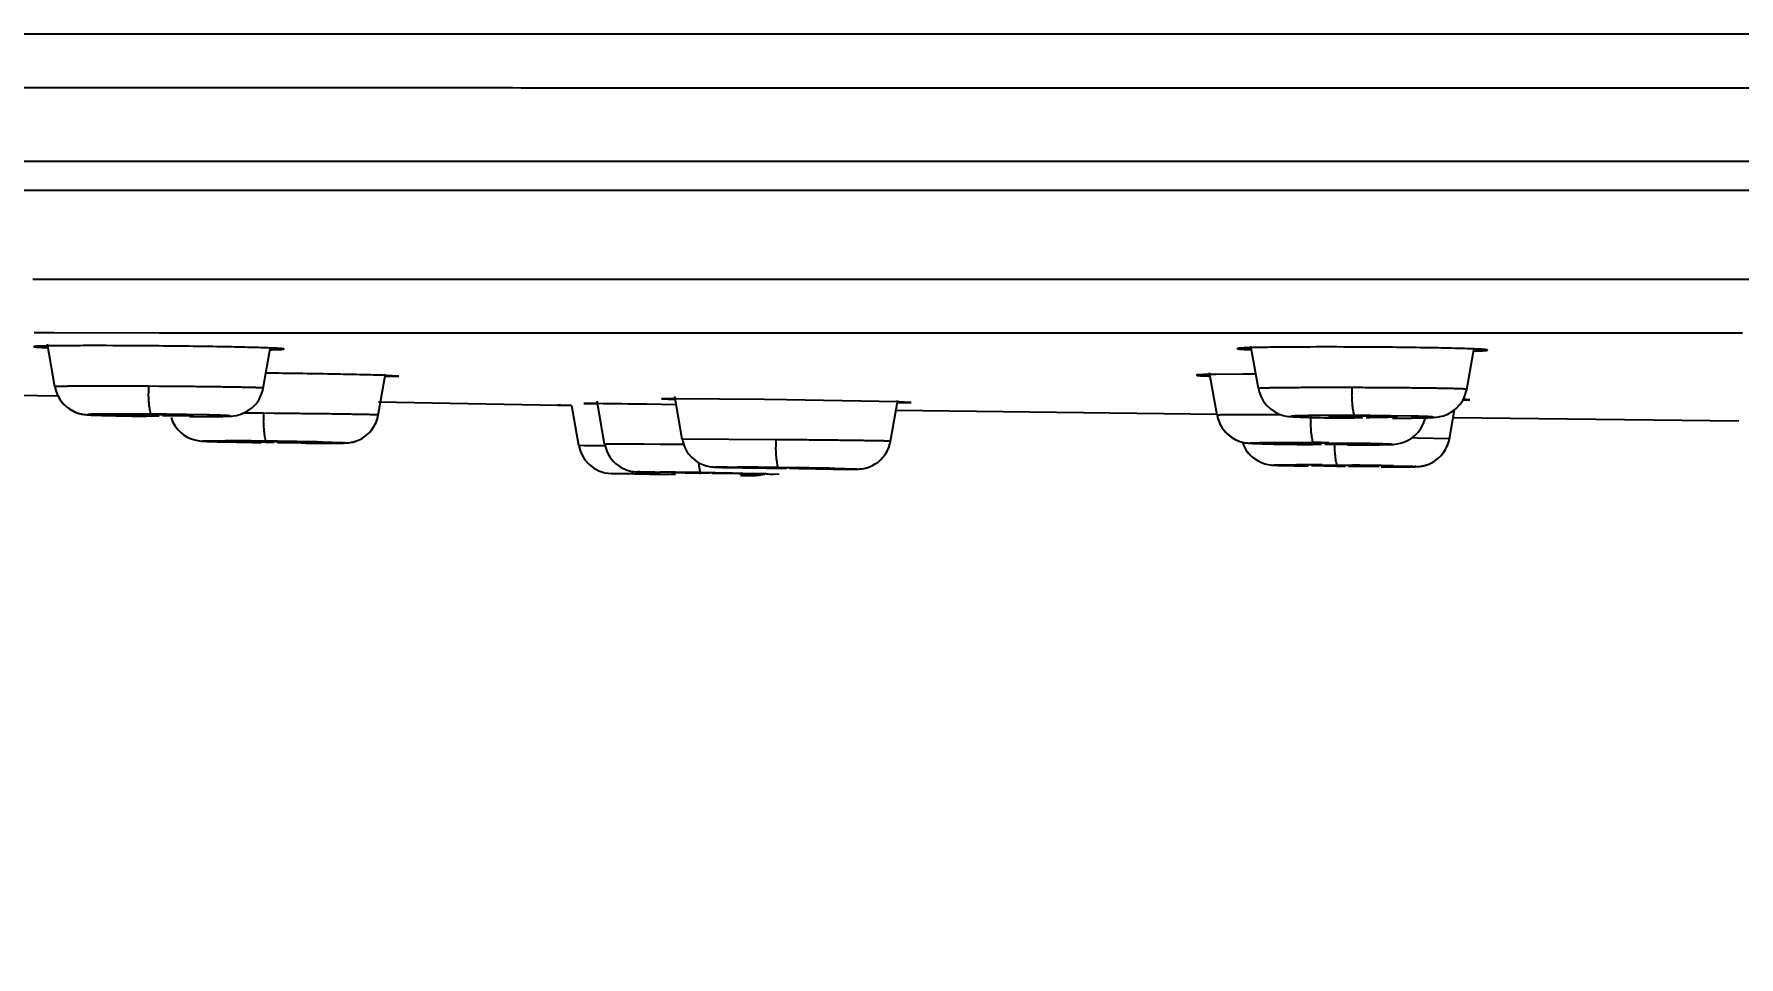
# Model space of a CAD drawing. Header units: millimetres. Extents: x 687 to 1107, y -116 to 478.
# Drawn here: x 933.14 to 938.2, y 373.35 to 376.09 of the extents above; entities that cross this region are included whole.
import ezdxf

# ---------------------------------------------------------------- set-up
doc = ezdxf.new("R2010")
doc.units = ezdxf.units.MM
doc.header["$LTSCALE"] = 0.1
doc.layers.add('DIM', color=3, linetype='Continuous')
doc.styles.get("Standard").update_dxf_attribs({"font": 'arial.ttf'})
doc.dimstyles.new('ISO-25', dxfattribs={"dimtxt": 2.5, "dimasz": 2.5, "dimexe": 1.25, "dimexo": 0.625, "dimtad": 1, "dimlfac": 5, "dimtxsty": 'Standard', "dimcen": 2.5, "dimadec": 0, "dimazin": 0, "dimtfac": 1, "dimtmove": 0, "dimatfit": 3, "dimfxl": 0, "dimarcsym": 0})

# ---------------------------------------------------------------- blocks, each defined once
blk = doc.blocks.new('*D59')
at = {"layer": 'Defpoints', "color": 0}
for p in [(924.9281, 376.0821), (964.4062, 376.0834), (964.4062, 366.3875)]:
    blk.add_point(p, dxfattribs=at)
at = {"layer": 'DIM', "color": 0, "lineweight": -2}
for p, q in [((924.9281, 375.4571), (924.9281, 365.1375)), ((964.4062, 375.4584), (964.4062, 365.1375)), ((927.4281, 366.3875), (961.9062, 366.3875))]:
    blk.add_line(p, q, dxfattribs=at)
at = {"layer": 'DIM', "color": 0}
for points in [[(927.4281, 366.8042), (927.4281, 365.9709), (924.9281, 366.3875)], [(961.9062, 366.8042), (961.9062, 365.9709), (964.4062, 366.3875)]]:
    blk.add_solid(points, dxfattribs=at)
at = {"layer": 'DIM', "color": 0, "insert": (944.6671, 368.289), "char_height": 2.5, "attachment_point": 5}
blk.add_mtext('197', dxfattribs=at)

msp = doc.modelspace()

# ---------------------------------------------------------------- linework, layer by layer
for p, q in [((942.4395, 376.0872), (928.431, 376.0871)), ((942.4319, 375.7096), (931.1512, 375.7096)), ((925.3524, 375.6246), (963.9821, 375.6246)), ((933.4104, 375.3594), (933.1394, 375.3594)), ((933.4797, 375.3594), (933.4104, 375.3594)), ((933.5107, 375.3594), (933.4797, 375.3594)), ((933.6113, 375.3594), (933.5107, 375.3594)), ((933.8398, 375.3593), (933.6113, 375.3594)), ((933.8825, 375.3593), (933.8398, 375.3593)), ((933.9226, 375.3593), (933.8825, 375.3593)), ((934.2211, 375.3593), (933.9226, 375.3593)), ((934.2615, 375.3593), (934.2211, 375.3593)), ((936.545, 375.3589), (934.2615, 375.3593)), ((936.5857, 375.3589), (936.545, 375.3589)), ((936.6675, 375.3589), (936.5857, 375.3589)), ((936.7083, 375.3589), (936.6675, 375.3589)), ((936.9801, 375.3589), (936.7083, 375.3589)), ((937.0805, 375.3588), (936.9801, 375.3589)), ((937.1809, 375.3588), (937.0805, 375.3588)), ((937.1995, 375.3588), (937.1809, 375.3588)), ((937.3279, 375.3588), (937.1995, 375.3588)), ((937.4499, 375.3588), (937.3279, 375.3588)), ((937.4904, 375.3588), (937.4499, 375.3588)), ((940.3482, 375.3587), (937.4904, 375.3588)), ((933.1426, 375.2016), (933.2014, 375.2016)), ((933.2045, 375.0411), (933.1823, 375.167)), ((933.2014, 375.2016), (933.5133, 375.2015)), ((933.5133, 375.2015), (933.6009, 375.2015)), ((933.6009, 375.2015), (933.8828, 375.2015)), ((933.8828, 375.2015), (934.6535, 375.2014)), ((934.6535, 375.2014), (934.6946, 375.2013)), ((934.6946, 375.2013), (934.7302, 375.2013)), ((934.7302, 375.2013), (934.7714, 375.2013)), ((934.7714, 375.2013), (934.7859, 375.2013)), ((934.7859, 375.2013), (934.9666, 375.2013)), ((934.9666, 375.2013), (935.001, 375.2013)), ((935.001, 375.2013), (935.0431, 375.2013)), ((935.0431, 375.2013), (935.0666, 375.2013)), ((935.0666, 375.2013), (935.1433, 375.2013)), ((935.1433, 375.2013), (935.1668, 375.2013)), ((935.1668, 375.2013), (935.1863, 375.2013)), ((935.1863, 375.2013), (935.2433, 375.2013)), ((935.2433, 375.2013), (935.273, 375.2013)), ((935.273, 375.2013), (935.3729, 375.2013)), ((935.3729, 375.2013), (935.4349, 375.2012)), ((935.4349, 375.2012), (935.473, 375.2012)), ((935.473, 375.2012), (935.5116, 375.2012)), ((935.5116, 375.2012), (935.5526, 375.2012)), ((935.5526, 375.2012), (935.584, 375.2012)), ((935.584, 375.2012), (935.7414, 375.2012)), ((935.7414, 375.2012), (935.7824, 375.2012)), ((935.7824, 375.2012), (936.6577, 375.2011)), ((936.6577, 375.2011), (936.7102, 375.2011)), ((936.7102, 375.2011), (936.7356, 375.2011)), ((936.7356, 375.2011), (936.9294, 375.201)), ((936.9294, 375.201), (937.0294, 375.201)), ((937.0294, 375.201), (937.0808, 375.201)), ((937.0808, 375.201), (937.1175, 375.201)), ((937.1175, 375.201), (937.1295, 375.201)), ((937.1295, 375.201), (937.3987, 375.201)), ((937.3987, 375.201), (937.4393, 375.201)), ((937.4393, 375.201), (937.4506, 375.201)), ((937.4506, 375.201), (937.4781, 375.201)), ((937.4781, 375.201), (938.1546, 375.2009)), ((938.1546, 375.2009), (938.1951, 375.2009)), ((938.1951, 375.2009), (938.2072, 375.2009)), ((933.8222, 375.0372), (933.8438, 375.16)), ((936.7718, 375.0358), (936.7497, 375.1611)), ((937.3895, 375.0334), (937.4112, 375.1568)), ((933.8548, 375.0811), (933.8299, 375.0814)), ((934.1631, 374.9573), (934.1847, 375.0796)), ((934.1844, 375.0714), (934.2241, 375.0726)), ((934.2241, 375.0726), (934.1847, 375.0748)), ((936.6495, 374.9567), (936.6274, 375.0824)), ((936.7254, 375.0782), (936.6457, 375.0776)), ((932.535, 375.0263), (933.2138, 375.0138)), ((933.2045, 375.0411), (933.2045, 375.0411)), ((933.5137, 375.0423), (933.4815, 375.0424)), ((936.7718, 375.0358), (936.7718, 375.0358)), ((937.0808, 375.0384), (937.0485, 375.0385)), ((934.1639, 374.9963), (934.6957, 374.9864)), ((934.7029, 374.9863), (934.6958, 374.9864)), ((934.6958, 374.9864), (934.7027, 374.9863)), ((934.7027, 374.9863), (934.7354, 374.9858)), ((934.7353, 374.9858), (934.7029, 374.9863)), ((934.7575, 374.8665), (934.7366, 374.9848)), ((934.8117, 374.991), (934.7723, 374.9911)), ((934.7723, 374.9911), (934.8121, 374.99)), ((934.834, 374.8712), (934.8117, 374.998)), ((935.0455, 374.9879), (934.9576, 374.9892)), ((935.0415, 375.0056), (935.0022, 375.0052)), ((935.0022, 375.0052), (935.0421, 375.0037)), ((935.3081, 375.003), (935.0415, 375.0056)), ((935.0639, 374.8855), (935.0416, 375.0122)), ((935.3733, 375.0021), (935.3081, 375.003)), ((935.7032, 374.9963), (935.3733, 375.0021)), ((935.6816, 374.8796), (935.7031, 375.0018)), ((935.6978, 374.9715), (936.6496, 374.9594)), ((935.7029, 374.9944), (935.7425, 374.9948)), ((935.7425, 374.9948), (935.7032, 374.9963)), ((937.338, 374.887), (937.3531, 374.9728)), ((937.3786, 375.0019), (937.3931, 375.0022)), ((937.399, 375.0028), (937.3795, 375.0041)), ((937.3931, 375.0022), (937.399, 375.0028)), ((933.369, 374.9556), (933.4896, 374.9537)), ((933.4158, 374.9577), (933.4137, 374.9575)), ((933.4783, 374.9582), (933.4158, 374.9577)), ((933.5137, 374.958), (933.504, 374.9581)), ((933.5342, 374.9549), (933.5234, 374.9549)), ((933.655, 374.9575), (933.5352, 374.9595)), ((933.5395, 374.9577), (933.6137, 374.9556)), ((933.5599, 374.926), (933.5677, 374.9154)), ((933.5677, 374.9154), (933.5764, 374.9063)), ((933.5695, 374.9134), (933.5786, 374.9044)), ((933.8228, 374.9624), (933.7633, 374.9628)), ((933.8548, 374.9621), (933.8228, 374.9624)), ((936.6495, 374.9567), (936.6495, 374.9567)), ((936.9354, 374.9501), (937.0565, 374.9484)), ((936.9854, 374.952), (936.9808, 374.9526)), ((937.0323, 374.9507), (936.9854, 374.952)), ((937.0808, 374.9538), (937.0707, 374.9539)), ((937.2234, 374.954), (937.1036, 374.9557)), ((937.2648, 374.9432), (937.2672, 374.9533)), ((937.3492, 374.9504), (938.1962, 374.9396)), ((933.5958, 374.8924), (933.6058, 374.8876)), ((933.5988, 374.8908), (933.6091, 374.8863)), ((933.6091, 374.8863), (933.619, 374.8832)), ((933.6865, 374.8782), (933.703, 374.8778)), ((933.703, 374.8778), (933.7216, 374.8774)), ((933.7216, 374.8774), (933.7423, 374.877)), ((933.7423, 374.877), (933.7649, 374.8766)), ((933.7569, 374.8788), (933.7548, 374.8786)), ((933.7548, 374.8786), (933.83, 374.8767)), ((933.8197, 374.8787), (933.7569, 374.8788)), ((933.7649, 374.8766), (933.7894, 374.8761)), ((933.7894, 374.8761), (933.8154, 374.8757)), ((933.8548, 374.8783), (933.8455, 374.8785)), ((933.9548, 374.876), (933.8746, 374.8781)), ((933.8899, 374.8759), (933.9445, 374.8757)), ((933.9445, 374.8757), (933.9527, 374.8759)), ((933.9527, 374.8759), (933.9548, 374.876)), ((934.0209, 374.8739), (934.0295, 374.8739)), ((934.0245, 374.8739), (934.0376, 374.8739)), ((934.0373, 374.8739), (934.0483, 374.874)), ((934.0376, 374.8739), (934.0432, 374.8739)), ((934.0441, 374.8739), (934.0527, 374.874)), ((934.05, 374.874), (934.0567, 374.8741)), ((934.0552, 374.8741), (934.0602, 374.8742)), ((934.7608, 374.8665), (934.7576, 374.8665)), ((934.7746, 374.8663), (934.7608, 374.8665)), ((934.8351, 374.8657), (934.7746, 374.8663)), ((934.9509, 374.8705), (934.8341, 374.8712)), ((934.9999, 374.87), (934.9509, 374.8705)), ((935.0682, 374.8694), (934.9999, 374.87)), ((935.3413, 374.8841), (935.064, 374.8855)), ((935.3733, 374.8838), (935.3413, 374.8841)), ((936.8146, 374.8756), (936.9359, 374.8754)), ((936.8607, 374.8734), (936.8587, 374.8731)), ((936.8587, 374.8731), (936.9348, 374.8712)), ((936.9231, 374.8739), (936.8607, 374.8734)), ((936.9586, 374.8737), (936.9488, 374.8738)), ((937.0587, 374.8715), (936.9795, 374.8735)), ((936.9802, 374.875), (937.1017, 374.8733)), ((936.9942, 374.8708), (937.0485, 374.871)), ((937.0485, 374.871), (937.0566, 374.8713)), ((937.0566, 374.8713), (937.0587, 374.8715)), ((937.2421, 374.8891), (937.2274, 374.8893)), ((937.338, 374.887), (937.2421, 374.8891)), ((934.835, 374.7861), (934.8544, 374.7839)), ((934.9203, 374.7828), (934.8545, 374.7839)), ((934.8545, 374.7839), (934.9224, 374.7828)), ((934.9958, 374.7817), (934.9203, 374.7828)), ((934.9224, 374.7828), (934.9981, 374.7816)), ((934.9343, 374.7884), (934.9401, 374.7882)), ((934.9401, 374.7882), (934.9614, 374.7878)), ((934.9614, 374.7878), (935.0307, 374.7865)), ((934.9669, 374.7821), (935.0437, 374.7809)), ((934.9981, 374.7816), (935.0437, 374.7809)), ((935.0307, 374.7865), (935.1144, 374.7851)), ((935.0456, 374.7869), (935.0434, 374.7869)), ((935.0434, 374.7869), (935.1182, 374.7854)), ((935.1086, 374.7861), (935.0456, 374.7869)), ((935.1344, 374.7858), (935.1086, 374.7861)), ((935.1144, 374.7851), (935.1182, 374.7851)), ((935.1182, 374.7854), (935.1434, 374.7851)), ((935.1202, 374.7863), (935.1645, 374.7856)), ((935.1434, 374.7856), (935.1344, 374.7858)), ((935.1627, 374.7853), (935.1434, 374.7856)), ((935.1525, 374.7849), (935.1783, 374.7845)), ((935.1645, 374.7856), (935.2102, 374.7849)), ((935.1677, 374.8025), (935.1743, 374.8023)), ((935.1743, 374.8023), (935.1826, 374.802)), ((935.1783, 374.7845), (935.2331, 374.7838)), ((935.1826, 374.802), (935.1982, 374.8017)), ((935.1982, 374.8017), (935.2185, 374.8012)), ((935.2102, 374.7849), (935.2858, 374.7836)), ((935.2434, 374.7838), (935.2129, 374.7845)), ((935.2185, 374.8012), (935.2446, 374.8007)), ((935.2321, 374.7834), (935.2663, 374.7829)), ((935.2331, 374.7838), (935.2413, 374.7838)), ((935.2751, 374.7773), (935.2365, 374.7779)), ((935.2378, 374.7779), (935.2711, 374.7774)), ((935.2413, 374.7838), (935.2434, 374.7838)), ((935.2446, 374.8007), (935.2767, 374.8002)), ((935.2663, 374.7829), (935.3071, 374.7824)), ((935.2711, 374.7774), (935.2751, 374.7773)), ((935.2754, 374.8014), (935.2733, 374.8013)), ((935.2733, 374.8013), (935.3482, 374.7997)), ((935.3383, 374.801), (935.2754, 374.8014)), ((935.2767, 374.8002), (935.3142, 374.7995)), ((935.3131, 374.7824), (935.2843, 374.7827)), ((935.2858, 374.7836), (935.351, 374.7822)), ((935.3142, 374.7995), (935.3482, 374.799)), ((935.3641, 374.8006), (935.3383, 374.801)), ((935.3482, 374.7997), (935.3733, 374.7993)), ((935.3501, 374.8015), (935.3944, 374.8009)), ((935.3732, 374.8005), (935.3641, 374.8006)), ((935.3928, 374.8002), (935.3732, 374.8005)), ((935.3824, 374.7992), (935.4082, 374.7989)), ((935.4732, 374.7985), (935.3928, 374.8002)), ((935.4082, 374.7989), (935.4629, 374.7984)), ((935.4596, 374.7976), (935.4818, 374.7973)), ((935.4629, 374.7984), (935.4711, 374.7984)), ((935.4711, 374.7984), (935.4732, 374.7985)), ((935.4818, 374.7973), (935.5112, 374.797)), ((935.5112, 374.797), (935.528, 374.7969)), ((935.528, 374.7969), (935.5426, 374.7968)), ((935.5426, 374.7968), (935.5548, 374.7967)), ((935.5548, 374.7967), (935.5647, 374.7967)), ((935.5647, 374.7967), (935.5726, 374.7967)), ((935.5726, 374.7967), (935.5787, 374.7968)), ((936.8608, 374.8072), (936.878, 374.8069)), ((936.878, 374.8069), (936.8982, 374.8065)), ((936.9316, 374.8078), (936.9295, 374.8077)), ((936.9295, 374.8077), (937.0034, 374.806)), ((936.9943, 374.8078), (936.9316, 374.8078)), ((936.9611, 374.8091), (936.9784, 374.809)), ((936.9784, 374.809), (937.0066, 374.8087)), ((937.0066, 374.8087), (937.0287, 374.8085)), ((937.0295, 374.8075), (937.02, 374.8076)), ((937.0287, 374.8085), (937.0509, 374.8083)), ((937.1251, 374.8059), (937.0557, 374.8072)), ((937.0648, 374.8054), (937.1193, 374.8053)), ((937.1193, 374.8053), (937.1274, 374.8054)), ((937.1295, 374.8056), (937.1251, 374.8059)), ((937.1274, 374.8054), (937.1295, 374.8056)), ((937.2211, 374.8039), (937.1713, 374.8037)), ((937.1723, 374.8065), (937.2217, 374.8053))]:
    msp.add_line(p, q)
for points in [[(933.2046, 375.0411), (933.2073, 375.0297), (933.2124, 375.0162), (933.2195, 375.0035), (933.2284, 374.9919), (933.2386, 374.9819), (933.2498, 374.9738), (933.2615, 374.9675), (933.2725, 374.9631), (933.2822, 374.9606), (933.29, 374.9591), (933.2952, 374.9585), (933.2993, 374.9581), (933.3033, 374.9578), (933.3074, 374.9576), (933.312, 374.9573), (933.3172, 374.9571), (933.3232, 374.9569), (933.3299, 374.9566), (933.3373, 374.9564), (933.3455, 374.9561)], [(933.6996, 374.9533), (933.7068, 374.9534), (933.7131, 374.9536), (933.7185, 374.9538), (933.7234, 374.954), (933.7281, 374.9543), (933.7338, 374.9548), (933.7422, 374.9561), (933.7527, 374.9588), (933.7649, 374.9634), (933.7777, 374.9704), (933.79, 374.9796), (933.8008, 374.9909), (933.8097, 375.0035), (933.8163, 375.0168), (933.8206, 375.0299), (933.8221, 375.0372)], [(936.7719, 375.0358), (936.774, 375.0264), (936.7788, 375.013), (936.786, 374.9994), (936.7957, 374.9867), (936.8074, 374.9755), (936.8202, 374.9666), (936.8333, 374.9602), (936.845, 374.9563), (936.8539, 374.9543), (936.861, 374.9533), (936.8661, 374.9528), (936.8707, 374.9524), (936.8757, 374.9521), (936.8811, 374.9518), (936.8875, 374.9515), (936.8946, 374.9512), (936.9027, 374.9509), (936.9116, 374.9506)], [(937.2737, 374.9493), (937.2803, 374.9495), (937.286, 374.9498), (937.2911, 374.9501), (937.2959, 374.9505), (937.3016, 374.9511), (937.31, 374.9524), (937.3203, 374.9551), (937.333, 374.96), (937.3463, 374.9674), (937.3584, 374.9769), (937.369, 374.9883), (937.3775, 375.0008), (937.3838, 375.0138), (937.388, 375.0267), (937.3894, 375.0334)], [(933.2137, 375.0138), (933.2204, 375.0022), (933.2297, 374.9905), (933.2406, 374.9803), (933.2523, 374.9723), (933.2644, 374.9662), (933.2756, 374.9622), (933.2847, 374.9601), (933.2865, 374.9598)], [(933.3455, 374.9561), (933.3543, 374.9559), (933.3638, 374.9557), (933.3739, 374.9554), (933.3846, 374.9552), (933.396, 374.955), (933.4081, 374.9548), (933.4207, 374.9545), (933.4338, 374.9543), (933.4475, 374.9541), (933.4616, 374.9539), (933.4762, 374.9537)], [(933.5487, 374.9501), (933.5533, 374.938), (933.5599, 374.926)], [(933.5542, 374.9361), (933.5612, 374.924), (933.5695, 374.9134)], [(933.6035, 374.9528), (933.6191, 374.9528), (933.6337, 374.9528), (933.6474, 374.9528), (933.66, 374.9528), (933.6715, 374.9529), (933.6819, 374.953)], [(933.6819, 374.953), (933.6913, 374.9531), (933.6996, 374.9533)], [(934.0596, 374.8742), (934.0636, 374.8743), (934.0675, 374.8745), (934.0721, 374.8748), (934.0791, 374.8756), (934.0875, 374.8772), (934.0967, 374.8799), (934.1066, 374.8838), (934.1162, 374.8889), (934.1256, 374.8954), (934.1346, 374.9032), (934.1429, 374.9124), (934.1503, 374.9231), (934.1564, 374.9349), (934.1609, 374.9477), (934.1631, 374.9573)], [(934.0602, 374.8742), (934.0634, 374.8743), (934.0666, 374.8744), (934.0705, 374.8746), (934.0755, 374.8751), (934.0832, 374.8763), (934.0923, 374.8785), (934.1015, 374.8816), (934.1109, 374.886), (934.1202, 374.8915), (934.1291, 374.8982), (934.1376, 374.9063), (934.1453, 374.9156), (934.152, 374.926), (934.1574, 374.9375), (934.1614, 374.9497), (934.163, 374.9572)], [(936.6496, 374.9567), (936.6524, 374.945), (936.6576, 374.9315), (936.6647, 374.9189), (936.6734, 374.9075), (936.6834, 374.8977), (936.6943, 374.8897), (936.7058, 374.8834), (936.7167, 374.879), (936.7242, 374.877)], [(936.6496, 374.9567), (936.6521, 374.9458), (936.6571, 374.9325), (936.6639, 374.9201), (936.6722, 374.9089), (936.6818, 374.8991), (936.6922, 374.8911), (936.7033, 374.8846), (936.7141, 374.8799), (936.7241, 374.8769), (936.7325, 374.8751), (936.7382, 374.8743), (936.7426, 374.8739), (936.7463, 374.8736), (936.7499, 374.8734), (936.7539, 374.8732), (936.7584, 374.873), (936.7635, 374.8728), (936.7692, 374.8726), (936.7757, 374.8724), (936.7828, 374.8722), (936.7906, 374.872)], [(936.9116, 374.9506), (936.9214, 374.9504), (936.9321, 374.9501), (936.9435, 374.9499), (936.9558, 374.9496), (936.9689, 374.9494), (936.9827, 374.9492), (936.9972, 374.949), (937.0124, 374.9488), (937.0283, 374.9486), (937.0447, 374.9484)], [(937.1698, 374.948), (937.1853, 374.9481), (937.1998, 374.9481), (937.2134, 374.9482), (937.2261, 374.9484), (937.2377, 374.9485), (937.2482, 374.9487)], [(937.245, 374.9061), (937.2534, 374.9175), (937.26, 374.93), (937.2648, 374.9432)], [(937.2482, 374.9487), (937.2577, 374.9489), (937.2662, 374.9491), (937.2737, 374.9493)], [(933.5764, 374.9063), (933.5858, 374.8987), (933.5958, 374.8924)], [(933.5786, 374.9044), (933.5884, 374.8969), (933.5988, 374.8908)], [(933.619, 374.8832), (933.6275, 374.8814), (933.6334, 374.8805), (933.6377, 374.8801), (933.641, 374.8798), (933.6439, 374.8797), (933.6472, 374.8795), (933.6509, 374.8793), (933.6552, 374.8792), (933.6601, 374.879), (933.6658, 374.8788), (933.672, 374.8786), (933.679, 374.8784), (933.6865, 374.8782)], [(933.9341, 374.8743), (933.9491, 374.8742), (933.9632, 374.8741), (933.9766, 374.874), (933.989, 374.8739), (934.0006, 374.8739), (934.0112, 374.8739), (934.0209, 374.8739)], [(934.7576, 374.8666), (934.7612, 374.8522), (934.7672, 374.838), (934.7757, 374.8243), (934.7869, 374.8116), (934.8005, 374.8007)], [(934.8341, 374.8712), (934.8346, 374.8686), (934.8371, 374.8589), (934.8404, 374.8498), (934.8445, 374.8413), (934.8492, 374.8333), (934.8546, 374.826), (934.8604, 374.8194), (934.8666, 374.8134), (934.8732, 374.8081), (934.8799, 374.8035), (934.8869, 374.7996), (934.8939, 374.7964), (934.9008, 374.7937), (934.9076, 374.7917), (934.9142, 374.7902), (934.92, 374.7893), (934.9242, 374.7889), (934.9272, 374.7887), (934.9289, 374.7886), (934.9301, 374.7885), (934.9314, 374.7885), (934.9343, 374.7884)], [(935.064, 374.8855), (935.0663, 374.8753), (935.0708, 374.8629), (935.0766, 374.8515), (935.0836, 374.8414), (935.0913, 374.8326), (935.0996, 374.8251), (935.1085, 374.8187), (935.1176, 374.8135), (935.1269, 374.8094), (935.1359, 374.8065), (935.1443, 374.8045), (935.1511, 374.8035), (935.1552, 374.8031), (935.158, 374.8029), (935.1604, 374.8028), (935.1625, 374.8027), (935.1677, 374.8025)], [(935.5787, 374.7968), (935.5812, 374.7968), (935.5837, 374.7969), (935.5864, 374.797), (935.59, 374.7972), (935.5958, 374.7978), (935.603, 374.799), (935.6109, 374.8009), (935.6193, 374.8038), (935.6278, 374.8076), (935.6363, 374.8123), (935.6443, 374.8179), (935.6519, 374.8245), (935.659, 374.832), (935.6656, 374.8405), (935.6713, 374.85), (935.6762, 374.8605), (935.6798, 374.8719), (935.6815, 374.8796)], [(936.7243, 374.8768), (936.7285, 374.8661), (936.7351, 374.8541), (936.743, 374.8436), (936.7518, 374.8347), (936.7611, 374.8272), (936.7711, 374.821)], [(936.7243, 374.8768), (936.7284, 374.8661), (936.7351, 374.8541), (936.7431, 374.8436), (936.7518, 374.8346)], [(936.7906, 374.872), (936.799, 374.8717), (936.808, 374.8715), (936.8175, 374.8713), (936.8276, 374.8711), (936.8384, 374.8709), (936.8497, 374.8708), (936.8615, 374.8706), (936.8738, 374.8704), (936.8867, 374.8702), (936.8999, 374.87), (936.9136, 374.8699), (936.9347, 374.8697)], [(937.0358, 374.869), (937.0527, 374.869), (937.0685, 374.869), (937.0833, 374.869), (937.097, 374.869), (937.1096, 374.8691), (937.121, 374.8692)], [(937.121, 374.8692), (937.1312, 374.8693), (937.1403, 374.8694), (937.1482, 374.8695)], [(937.1482, 374.8695), (937.1551, 374.8697), (937.161, 374.8698), (937.1661, 374.87), (937.171, 374.8703), (937.1765, 374.8707), (937.1831, 374.8715), (937.1923, 374.8734), (937.203, 374.8766), (937.2139, 374.8814), (937.2249, 374.8879), (937.2354, 374.8961), (937.245, 374.9061)], [(937.2195, 374.8038), (937.2251, 374.8038), (937.2299, 374.8039), (937.2341, 374.804), (937.2377, 374.8041), (937.2413, 374.8042), (937.2455, 374.8045), (937.2508, 374.805), (937.2585, 374.8062), (937.2675, 374.8084), (937.2766, 374.8115), (937.2859, 374.8158), (937.295, 374.8212), (937.3039, 374.8279), (937.3122, 374.8358), (937.3199, 374.845), (937.3266, 374.8554), (937.3321, 374.8668), (937.3362, 374.879), (937.338, 374.8871)], [(937.2455, 374.8045), (937.2494, 374.8048), (937.257, 374.8059), (937.266, 374.8079), (937.2752, 374.811), (937.2847, 374.8152), (937.294, 374.8206), (937.3031, 374.8272), (937.3116, 374.8352), (937.3194, 374.8444), (937.3262, 374.8546), (937.3317, 374.8659), (937.3359, 374.878), (937.3379, 374.887)], [(936.7518, 374.8346), (936.7613, 374.827), (936.7713, 374.8208)], [(936.7711, 374.821), (936.7811, 374.8162), (936.791, 374.8127), (936.7998, 374.8106), (936.8065, 374.8095), (936.8117, 374.809), (936.8152, 374.8087), (936.8182, 374.8085)], [(934.8005, 374.8007), (934.8166, 374.792), (934.835, 374.7861)], [(935.2751, 374.7773), (935.2919, 374.7784), (935.3081, 374.7823), (935.3083, 374.7824)], [(936.8182, 374.8085), (936.8216, 374.8084), (936.8255, 374.8082), (936.8299, 374.808), (936.8348, 374.8079), (936.8403, 374.8077), (936.8465, 374.8076), (936.8533, 374.8074), (936.8608, 374.8072)], [(937.1447, 374.8038), (937.157, 374.8037), (937.1685, 374.8037), (937.1792, 374.8037), (937.189, 374.8037), (937.1979, 374.8037)], [(937.1979, 374.8037), (937.206, 374.8037), (937.2132, 374.8037), (937.2195, 374.8038)]]:
    msp.add_lwpolyline(points)
for centre, radius, start, end in [((933.2844, 350.1626), 25.0005, 89.47457, 89.60494), ((936.9782, 356.9305), 18.2285, 89.67747, 89.85211), ((936.69, 371.6497), 3.4283, 90.7404, 91.0507), ((936.7676, 359.7014), 15.3769, 90.01376, 90.15712), ((934.3375, 375.0511), 0.856, 180.5781, 182.023), ((937.8947, 375.0505), 0.8463, 180.8128, 182.2718), ((934.2879, 326.5769), 48.4169, 89.20748, 89.38008), ((933.3998, 363.7559), 11.2043, 89.53448, 90.12973), ((933.4545, 368.7397), 6.2185, 89.54416, 89.78092), ((933.5749, 381.4717), 6.517, 269.2494, 269.46165), ((933.38, 360.8704), 14.0899, 89.36902, 89.5493), ((933.4522, 368.4232), 6.535, 89.23454, 89.46124), ((934.6783, 374.9672), 0.8555, 180.3231, 181.8066), ((937.7692, 374.9673), 0.8428, 180.6299, 182.1326), ((937.0189, 365.9377), 9.0184, 89.75027, 90.48169), ((937.1102, 380.0618), 5.1117, 269.1267, 269.6708), ((937.0502, 369.7789), 5.175, 89.7724, 89.9348), ((937.0129, 363.3748), 11.5813, 89.55107, 89.77567), ((937.0496, 369.5803), 5.3736, 89.3919, 89.6673), ((937.1116, 380.1513), 5.2012, 269.7728, 269.8955), ((933.6515, 360.7234), 14.1575, 89.2707, 89.76211), ((933.7343, 365.6414), 9.2377, 89.31054, 89.47031), ((933.9798, 384.5198), 9.6443, 269.10965, 269.25725), ((933.5824, 354.0116), 20.8696, 89.19402, 89.31563), ((933.7288, 365.1685), 9.7106, 89.13973, 89.25686), ((933.9753, 384.1132), 9.2377, 269.31054, 269.47031), ((933.6322, 357.585), 17.2959, 88.7903, 89.19244), ((936.2003, 374.8875), 0.859, 180.2278, 181.7093), ((936.9021, 368.0804), 6.7935, 89.60635, 89.82295), ((937.0171, 381.9948), 7.124, 269.33771, 269.52995), ((936.8312, 359.4758), 15.4, 89.44553, 89.61045), ((936.8999, 367.7202), 7.1537, 89.36251, 89.52963), ((937.0152, 381.6644), 6.7936, 269.60635, 269.82295), ((934.3836, 326.198), 48.5939, 89.13147, 89.27472), ((934.8329, 353.6037), 21.1842, 88.97215, 89.10798), ((935.0125, 350.5415), 24.2623, 89.20284, 89.48966), ((935.4004, 382.4522), 7.6703, 269.34821, 269.50557), ((934.9588, 345.1944), 29.6097, 88.92228, 89.15716), ((937.1032, 386.4447), 11.64, 268.91922, 269.09368), ((936.8603, 363.6702), 11.1393, 89.68848, 89.87178), ((936.8291, 357.5895), 17.2201, 89.56072, 89.69461), ((936.9204, 364.4958), 10.3123, 89.44652, 89.58945), ((937.1425, 385.5518), 10.7467, 269.25807, 269.39777), ((936.9166, 364.0613), 10.7468, 89.25807, 89.39776), ((937.1387, 385.1174), 10.3123, 269.44653, 269.58946), ((936.7825, 351.8427), 22.9672, 89.11589, 89.33045), ((937.1956, 385.8594), 11.0557, 269.68958, 269.87407), ((936.9524, 363.1345), 11.6741, 88.9204, 89.09428)]:
    msp.add_arc(centre, radius, start, end)
for points, knots in [([(925.3842, 375.9278), (925.4336, 375.9255), (925.5106, 375.9229), (925.6189, 375.9225), (925.7143, 375.924), (925.8252, 375.9262), (925.9566, 375.9281), (926.1143, 375.9292), (926.3048, 375.9295), (926.5353, 375.9291), (926.8127, 375.9285), (927.1428, 375.9281), (927.6983, 375.9278), (928.5349, 375.9276), (929.462, 375.9274), (930.3046, 375.9276), (931.0003, 375.928), (931.7298, 375.9285), (932.4865, 375.9288), (933.2646, 375.9288), (934.0595, 375.9286), (934.8676, 375.928), (935.6861, 375.9275), (936.5129, 375.9273), (937.346, 375.9276), (938.1842, 375.9279), (939.309, 375.928), (940.7214, 375.9279), (941.8529, 375.9277), (942.4199, 375.9276)], [0, 0, 0, 0, 0.008693, 0.013563, 0.019077, 0.025498, 0.033098, 0.042221, 0.053265, 0.066647, 0.082803, 0.102116, 0.124783, 0.180626, 0.249442, 0.288037, 0.329006, 0.371968, 0.416503, 0.462256, 0.508988, 0.556479, 0.60457, 0.653132, 0.702062, 0.751286, 0.800738, 0.900141, 1, 1, 1, 1]), ([(933.1829, 375.1621), (933.1798, 375.162), (933.1741, 375.1619), (933.166, 375.1617), (933.1592, 375.1615), (933.1535, 375.1612), (933.1495, 375.161), (933.147, 375.1608), (933.1456, 375.1606), (933.1445, 375.1605), (933.1437, 375.1604), (933.1432, 375.1602), (933.1429, 375.1601), (933.1429, 375.16)], [0, 0, 0, 0, 0.229913, 0.430923, 0.602408, 0.743753, 0.854349, 0.897942, 0.9337, 0.961643, 0.981817, 0.994359, 1, 1, 1, 1]), ([(933.1429, 375.16), (933.1429, 375.1599), (933.1432, 375.1598), (933.1436, 375.1597), (933.1445, 375.1595), (933.1456, 375.1593), (933.147, 375.1592), (933.1495, 375.1589), (933.1534, 375.1586), (933.1591, 375.1583), (933.166, 375.1579), (933.174, 375.1575), (933.1798, 375.1573), (933.1829, 375.1572)], [0, 0, 0, 0, 0.005536, 0.017943, 0.037987, 0.065812, 0.101471, 0.144986, 0.255511, 0.396894, 0.568522, 0.769768, 1, 1, 1, 1]), ([(933.4568, 375.1625), (933.4031, 375.1629), (933.328, 375.1632), (933.2367, 375.1628), (933.1991, 375.1624), (933.1829, 375.1621)], [0, 0, 0, 0, 0.587752, 0.822628, 1, 1, 1, 1]), ([(933.8441, 375.1559), (933.8248, 375.1567), (933.7794, 375.158), (933.7029, 375.1596), (933.6121, 375.161), (933.5473, 375.1617), (933.5137, 375.162)], [0, 0, 0, 0, 0.174873, 0.412277, 0.694668, 1, 1, 1, 1]), ([(933.8435, 375.1509), (933.8465, 375.151), (933.8522, 375.1511), (933.8602, 375.1513), (933.867, 375.1516), (933.8726, 375.1518), (933.8765, 375.1521), (933.8791, 375.1523), (933.8805, 375.1524), (933.8816, 375.1526), (933.8824, 375.1527), (933.8829, 375.1528), (933.8832, 375.153), (933.8832, 375.153)], [0, 0, 0, 0, 0.228876, 0.429173, 0.600227, 0.741377, 0.851985, 0.895711, 0.931719, 0.960026, 0.980674, 0.993789, 1, 1, 1, 1]), ([(933.8832, 375.153), (933.8832, 375.1531), (933.883, 375.1533), (933.8826, 375.1534), (933.8818, 375.1536), (933.8802, 375.1538), (933.8773, 375.1541), (933.873, 375.1545), (933.8675, 375.1548), (933.8607, 375.1552), (933.8528, 375.1556), (933.8471, 375.1558), (933.8441, 375.1559)], [0, 0, 0, 0, 0.00524, 0.017152, 0.036744, 0.064195, 0.14289, 0.253225, 0.394686, 0.566696, 0.768665, 1, 1, 1, 1]), ([(936.75, 375.157), (936.7469, 375.1569), (936.7412, 375.1567), (936.7332, 375.1564), (936.7264, 375.156), (936.7208, 375.1557), (936.7164, 375.1554), (936.7135, 375.1551), (936.7118, 375.1548), (936.711, 375.1546), (936.7106, 375.1545), (936.7103, 375.1543), (936.7103, 375.1542)], [0, 0, 0, 0, 0.229679, 0.430487, 0.601794, 0.742976, 0.853425, 0.932707, 0.960685, 0.980962, 0.99374, 1, 1, 1, 1]), ([(936.7103, 375.1542), (936.7103, 375.1541), (936.7106, 375.1539), (936.711, 375.1538), (936.7118, 375.1536), (936.7135, 375.1533), (936.7164, 375.1529), (936.7209, 375.1525), (936.7265, 375.1521), (936.7334, 375.1517), (936.7415, 375.1513), (936.7473, 375.1511), (936.7503, 375.151)], [0, 0, 0, 0, 0.00623, 0.018978, 0.039229, 0.06719, 0.146502, 0.257003, 0.398201, 0.569504, 0.770308, 1, 1, 1, 1]), ([(937.0253, 375.159), (936.9713, 375.1591), (936.8958, 375.1591), (936.804, 375.1582), (936.7662, 375.1574), (936.75, 375.157)], [0, 0, 0, 0, 0.58809, 0.822959, 1, 1, 1, 1]), ([(937.4118, 375.1531), (937.3925, 375.154), (937.3471, 375.1553), (937.2705, 375.1568), (937.1794, 375.158), (937.1145, 375.1586), (937.0808, 375.1588)], [0, 0, 0, 0, 0.174622, 0.412022, 0.694495, 1, 1, 1, 1]), ([(937.4108, 375.1471), (937.4138, 375.1472), (937.4195, 375.1474), (937.4275, 375.1477), (937.4343, 375.148), (937.44, 375.1483), (937.4444, 375.1487), (937.4473, 375.149), (937.449, 375.1493), (937.4498, 375.1495), (937.4503, 375.1496), (937.4506, 375.1498), (937.4506, 375.1499)], [0, 0, 0, 0, 0.228316, 0.428172, 0.598918, 0.739912, 0.85053, 0.930405, 0.958851, 0.979708, 0.993157, 1, 1, 1, 1]), ([(937.4506, 375.1499), (937.4506, 375.15), (937.4504, 375.1502), (937.4496, 375.1504), (937.4478, 375.1508), (937.4448, 375.1511), (937.4405, 375.1515), (937.435, 375.1519), (937.4283, 375.1524), (937.4204, 375.1528), (937.4148, 375.153), (937.4118, 375.1531)], [0, 0, 0, 0, 0.005899, 0.018036, 0.06513, 0.143697, 0.253872, 0.39519, 0.567058, 0.768868, 1, 1, 1, 1]), ([(934.1847, 375.0748), (934.1655, 375.0755), (934.1201, 375.0766), (934.0102, 375.0789), (933.9195, 375.0803), (933.8548, 375.0811)], [0, 0, 0, 0, 0.17504, 0.412421, 1, 1, 1, 1]), ([(936.6271, 375.0773), (936.6241, 375.0773), (936.6184, 375.0772), (936.6105, 375.077), (936.6038, 375.0768), (936.5982, 375.0765), (936.5944, 375.0763), (936.5919, 375.0761), (936.5905, 375.076), (936.5894, 375.0759), (936.5887, 375.0757), (936.5882, 375.0756), (936.588, 375.0755), (936.588, 375.0754)], [0, 0, 0, 0, 0.23107, 0.43298, 0.605009, 0.74644, 0.856635, 0.899946, 0.935397, 0.962998, 0.982781, 0.994866, 1, 1, 1, 1]), ([(936.588, 375.0754), (936.588, 375.0754), (936.5883, 375.0752), (936.5887, 375.0751), (936.5896, 375.075), (936.5907, 375.0748), (936.5922, 375.0746), (936.5947, 375.0744), (936.5987, 375.0741), (936.6045, 375.0738), (936.6114, 375.0735), (936.6196, 375.0732), (936.6254, 375.0729), (936.6285, 375.0728)], [0, 0, 0, 0, 0.005622, 0.018313, 0.038666, 0.066803, 0.102771, 0.146559, 0.257348, 0.398642, 0.56989, 0.770531, 1, 1, 1, 1]), ([(933.4815, 375.0424), (933.463, 375.0425), (933.427, 375.0427), (933.3827, 375.0428), (933.3491, 375.0428), (933.3259, 375.0428), (933.3043, 375.0428), (933.2844, 375.0427), (933.2665, 375.0426), (933.2507, 375.0425), (933.237, 375.0423), (933.2271, 375.0421), (933.2204, 375.042), (933.2162, 375.0419), (933.2127, 375.0418), (933.2098, 375.0416), (933.2076, 375.0415), (933.2061, 375.0414), (933.2053, 375.0413), (933.2049, 375.0412), (933.2046, 375.0412), (933.2045, 375.0411), (933.2045, 375.0411)], [0, 0, 0, 0, 0.200139, 0.390482, 0.479554, 0.563522, 0.641747, 0.713591, 0.778431, 0.835759, 0.885134, 0.926117, 0.943323, 0.958278, 0.970963, 0.981364, 0.989469, 0.995266, 0.997297, 0.998751, 0.999635, 1, 1, 1, 1]), ([(933.4908, 374.9598), (933.4902, 374.9599), (933.4894, 374.9609), (933.4887, 374.9623), (933.4877, 374.9651), (933.4865, 374.9698), (933.4853, 374.977), (933.4842, 374.986), (933.4829, 375.0008), (933.4823, 375.0126), (933.482, 375.0209)], [0, 0, 0, 0, 0.028466, 0.051815, 0.082485, 0.167708, 0.284734, 0.431314, 0.603796, 1, 1, 1, 1]), ([(933.8222, 375.0371), (933.8222, 375.0372), (933.822, 375.0373), (933.8217, 375.0373), (933.8213, 375.0374), (933.8203, 375.0375), (933.8185, 375.0377), (933.8159, 375.0378), (933.8126, 375.038), (933.8086, 375.0382), (933.8038, 375.0383), (933.7984, 375.0385), (933.7923, 375.0387), (933.7827, 375.0389), (933.7693, 375.0392), (933.7513, 375.0396), (933.731, 375.04), (933.7087, 375.0403), (933.6845, 375.0406), (933.6586, 375.041), (933.6215, 375.0414), (933.5731, 375.0418), (933.5337, 375.0421), (933.5137, 375.0423)], [0, 0, 0, 0, 0.000401, 0.001355, 0.002902, 0.005047, 0.011128, 0.019578, 0.030372, 0.043483, 0.058885, 0.07655, 0.096449, 0.118543, 0.169043, 0.227487, 0.293314, 0.365946, 0.444691, 0.528796, 0.617508, 0.805361, 1, 1, 1, 1]), ([(937.0485, 375.0385), (937.03, 375.0386), (936.994, 375.0386), (936.9497, 375.0386), (936.9162, 375.0385), (936.893, 375.0384), (936.8714, 375.0382), (936.8516, 375.0381), (936.8337, 375.0379), (936.8179, 375.0377), (936.8043, 375.0374), (936.7943, 375.0372), (936.7876, 375.037), (936.7835, 375.0368), (936.78, 375.0367), (936.7771, 375.0365), (936.7748, 375.0364), (936.7733, 375.0362), (936.7723, 375.036), (936.7719, 375.0359), (936.7718, 375.0359), (936.7718, 375.0358)], [0, 0, 0, 0, 0.200215, 0.390598, 0.479677, 0.563645, 0.641864, 0.713698, 0.778521, 0.835829, 0.885181, 0.926139, 0.943333, 0.958275, 0.970947, 0.981337, 0.989432, 0.995222, 0.998706, 0.999599, 1, 1, 1, 1]), ([(937.0582, 374.9559), (937.0576, 374.956), (937.0568, 374.957), (937.056, 374.9585), (937.055, 374.9612), (937.0538, 374.966), (937.0526, 374.9731), (937.0514, 374.9821), (937.05, 374.9969), (937.0494, 375.0088), (937.0491, 375.017)], [0, 0, 0, 0, 0.028997, 0.052609, 0.083504, 0.169032, 0.286152, 0.432617, 0.604791, 1, 1, 1, 1]), ([(937.3894, 375.0334), (937.3894, 375.0334), (937.3893, 375.0335), (937.389, 375.0336), (937.3885, 375.0337), (937.3876, 375.0338), (937.3858, 375.034), (937.3832, 375.0342), (937.3799, 375.0344), (937.3759, 375.0346), (937.3711, 375.0348), (937.3634, 375.035), (937.3521, 375.0354), (937.3366, 375.0357), (937.3186, 375.0361), (937.2983, 375.0365), (937.276, 375.0368), (937.2517, 375.0371), (937.2259, 375.0374), (937.1887, 375.0378), (937.1402, 375.0381), (937.1009, 375.0383), (937.0808, 375.0384)], [0, 0, 0, 0, 0.00043, 0.00139, 0.002938, 0.005081, 0.011156, 0.019598, 0.030384, 0.043487, 0.058881, 0.076538, 0.11852, 0.169011, 0.227452, 0.293278, 0.365912, 0.444661, 0.528772, 0.61749, 0.805356, 1, 1, 1, 1]), ([(933.3744, 374.9602), (933.3691, 374.9602), (933.3591, 374.9601), (933.345, 374.96), (933.3344, 374.9599), (933.3268, 374.9598), (933.3219, 374.9597), (933.3175, 374.9596), (933.3137, 374.9595), (933.3104, 374.9593), (933.3076, 374.9592), (933.3054, 374.9591), (933.304, 374.9589), (933.3031, 374.9588), (933.3026, 374.9588), (933.3023, 374.9587), (933.3021, 374.9586), (933.302, 374.9585), (933.3022, 374.9584), (933.3025, 374.9583), (933.3029, 374.9582), (933.3035, 374.9582), (933.3045, 374.958), (933.3061, 374.9579), (933.3085, 374.9577), (933.3115, 374.9575), (933.315, 374.9573), (933.3207, 374.9571), (933.3291, 374.9567), (933.3408, 374.9563), (933.3543, 374.956), (933.3639, 374.9557), (933.369, 374.9556)], [0, 0, 0, 0, 0.113638, 0.215175, 0.303412, 0.342274, 0.37751, 0.409025, 0.436729, 0.46053, 0.480337, 0.496077, 0.507742, 0.512048, 0.515343, 0.517635, 0.518963, 0.519573, 0.520618, 0.5226, 0.525581, 0.529575, 0.534591, 0.547699, 0.564902, 0.58613, 0.611297, 0.640315, 0.709558, 0.793156, 0.89033, 1, 1, 1, 1]), ([(933.4137, 374.9575), (933.4137, 374.9574), (933.4139, 374.9574), (933.4141, 374.9573), (933.4145, 374.9572), (933.4155, 374.9572), (933.417, 374.957), (933.4194, 374.9569), (933.4224, 374.9568), (933.4261, 374.9566), (933.4303, 374.9565), (933.437, 374.9563), (933.4468, 374.956), (933.4597, 374.9558), (933.4742, 374.9555), (933.4843, 374.9554), (933.4896, 374.9553)], [0, 0, 0, 0, 0.001434, 0.005008, 0.010828, 0.018886, 0.041617, 0.07299, 0.112778, 0.160748, 0.216665, 0.28019, 0.428077, 0.600376, 0.792928, 1, 1, 1, 1]), ([(933.6137, 374.9556), (933.6137, 374.9555), (933.6135, 374.9555), (933.6133, 374.9554), (933.6128, 374.9554), (933.6122, 374.9553), (933.6114, 374.9553), (933.6099, 374.9552), (933.6077, 374.9551), (933.6046, 374.955), (933.6007, 374.955), (933.5963, 374.9549), (933.5891, 374.9548), (933.5789, 374.9548), (933.5653, 374.9547), (933.5502, 374.9548), (933.5396, 374.9548), (933.5342, 374.9549)], [0, 0, 0, 0, 0.00137, 0.00487, 0.010607, 0.01858, 0.028775, 0.041172, 0.072494, 0.112382, 0.160655, 0.216966, 0.28084, 0.429366, 0.602389, 0.794889, 1, 1, 1, 1]), ([(933.6514, 374.9529), (933.6567, 374.9529), (933.6666, 374.953), (933.6806, 374.9531), (933.6911, 374.9532), (933.6986, 374.9533), (933.7034, 374.9534), (933.7077, 374.9536), (933.7115, 374.9537), (933.7148, 374.9538), (933.7175, 374.9539), (933.7196, 374.9541), (933.721, 374.9542), (933.7218, 374.9543), (933.7223, 374.9544), (933.7225, 374.9544), (933.7227, 374.9545), (933.7227, 374.9547), (933.7225, 374.9547), (933.7222, 374.9548), (933.7218, 374.9549), (933.7212, 374.955), (933.7201, 374.9551), (933.7185, 374.9553), (933.716, 374.9554), (933.713, 374.9556), (933.7094, 374.9558), (933.7036, 374.9561), (933.6951, 374.9564), (933.6834, 374.9568), (933.6698, 374.9572), (933.6601, 374.9574), (933.655, 374.9575)], [0, 0, 0, 0, 0.113002, 0.213803, 0.301231, 0.339669, 0.374471, 0.405547, 0.432807, 0.456162, 0.475524, 0.490823, 0.502047, 0.506135, 0.509212, 0.511291, 0.512425, 0.513016, 0.514252, 0.516447, 0.519646, 0.523861, 0.529099, 0.542653, 0.560309, 0.581996, 0.607624, 0.637101, 0.707241, 0.791684, 0.889628, 1, 1, 1, 1]), ([(933.8317, 374.8797), (933.8311, 374.8798), (933.8303, 374.8807), (933.8296, 374.8821), (933.8286, 374.8848), (933.8275, 374.8895), (933.8257, 374.9001), (933.8242, 374.9172), (933.8235, 374.932), (933.8232, 374.9402)], [0, 0, 0, 0, 0.027812, 0.050782, 0.081097, 0.16576, 0.2825, 0.601921, 1, 1, 1, 1]), ([(934.1631, 374.9572), (934.1631, 374.9573), (934.1629, 374.9573), (934.1627, 374.9574), (934.1622, 374.9574), (934.1615, 374.9575), (934.1607, 374.9575), (934.1592, 374.9576), (934.1569, 374.9577), (934.1536, 374.9578), (934.1495, 374.958), (934.1448, 374.9581), (934.1393, 374.9583), (934.1332, 374.9584), (934.1237, 374.9586), (934.1102, 374.9589), (934.0922, 374.9592), (934.072, 374.9595), (934.0497, 374.9599), (934.0255, 374.9602), (933.9996, 374.9606), (933.9625, 374.961), (933.9141, 374.9615), (933.8748, 374.9619), (933.8548, 374.9621)], [0, 0, 0, 0, 0.000369, 0.001317, 0.002866, 0.005016, 0.007764, 0.011109, 0.019572, 0.030379, 0.043503, 0.058916, 0.076592, 0.096502, 0.118604, 0.169116, 0.227567, 0.293396, 0.366025, 0.444762, 0.528857, 0.617557, 0.805383, 1, 1, 1, 1]), ([(936.8386, 374.9583), (936.8251, 374.9583), (936.7994, 374.9583), (936.7627, 374.9583), (936.7347, 374.9582), (936.7146, 374.9581), (936.7014, 374.958), (936.6896, 374.9579), (936.6793, 374.9578), (936.6704, 374.9576), (936.664, 374.9575), (936.6597, 374.9574), (936.657, 374.9573), (936.6548, 374.9572), (936.6529, 374.9571), (936.6515, 374.957), (936.6504, 374.9569), (936.6499, 374.9568), (936.6495, 374.9568), (936.6495, 374.9567)], [0, 0, 0, 0, 0.213644, 0.408705, 0.581305, 0.657999, 0.727746, 0.790217, 0.845082, 0.892014, 0.930687, 0.946855, 0.960894, 0.972794, 0.982547, 0.990141, 0.995571, 0.998836, 1, 1, 1, 1]), ([(936.9431, 374.9557), (936.933, 374.9556), (936.9188, 374.9555), (936.9011, 374.9551), (936.8907, 374.9548), (936.8823, 374.9545), (936.8767, 374.9542), (936.8733, 374.954), (936.8718, 374.9538), (936.8708, 374.9537), (936.8703, 374.9536), (936.87, 374.9535), (936.8698, 374.9534), (936.8697, 374.9532), (936.8698, 374.9531), (936.87, 374.953), (936.8704, 374.9529), (936.8709, 374.9528), (936.8719, 374.9527), (936.8735, 374.9525), (936.8758, 374.9523), (936.8786, 374.9521), (936.8821, 374.9519), (936.8877, 374.9516), (936.896, 374.9512), (936.9075, 374.9509), (936.9208, 374.9505), (936.9303, 374.9502), (936.9354, 374.9501)], [0, 0, 0, 0, 0.216692, 0.305866, 0.380978, 0.441254, 0.485926, 0.502196, 0.514393, 0.518969, 0.522537, 0.52511, 0.526723, 0.527553, 0.528489, 0.530269, 0.53302, 0.536772, 0.541536, 0.554117, 0.570765, 0.591415, 0.615991, 0.644414, 0.712486, 0.794995, 0.891199, 1, 1, 1, 1]), ([(936.9359, 374.8754), (936.9353, 374.8754), (936.9345, 374.8764), (936.9337, 374.8778), (936.9327, 374.8805), (936.9316, 374.8852), (936.9297, 374.8958), (936.9281, 374.9129), (936.9273, 374.9277), (936.927, 374.9359)], [0, 0, 0, 0, 0.02843, 0.051703, 0.082277, 0.167287, 0.284134, 0.60307, 1, 1, 1, 1]), ([(936.9808, 374.9526), (936.9808, 374.9526), (936.981, 374.9527), (936.9812, 374.9527), (936.9817, 374.9528), (936.9825, 374.9529), (936.9841, 374.953), (936.9864, 374.9531), (936.9894, 374.9533), (936.993, 374.9534), (936.9972, 374.9535), (937.0039, 374.9536), (937.0135, 374.9537), (937.0264, 374.9538), (937.0408, 374.9539), (937.0509, 374.9539), (937.0561, 374.9539)], [0, 0, 0, 0, 0.001482, 0.004997, 0.010704, 0.018616, 0.041009, 0.072049, 0.111582, 0.159446, 0.215343, 0.278827, 0.426733, 0.59952, 0.792749, 1, 1, 1, 1]), ([(937.1808, 374.9514), (937.1808, 374.9514), (937.1807, 374.9513), (937.1804, 374.9512), (937.18, 374.9512), (937.179, 374.9511), (937.1774, 374.951), (937.175, 374.9508), (937.1718, 374.9507), (937.168, 374.9506), (937.1636, 374.9505), (937.1566, 374.9504), (937.1464, 374.9502), (937.1329, 374.9501), (937.1179, 374.9501), (937.1075, 374.9501), (937.1021, 374.9501)], [0, 0, 0, 0, 0.001478, 0.005015, 0.010766, 0.01874, 0.041308, 0.072585, 0.11241, 0.160608, 0.216838, 0.28063, 0.429018, 0.601977, 0.794569, 1, 1, 1, 1]), ([(937.1067, 374.9536), (937.1118, 374.9535), (937.1217, 374.9534), (937.1359, 374.9532), (937.1486, 374.9529), (937.1581, 374.9527), (937.1647, 374.9525), (937.1688, 374.9523), (937.1723, 374.9522), (937.1753, 374.952), (937.1776, 374.9519), (937.1791, 374.9518), (937.18, 374.9517), (937.1805, 374.9516), (937.1807, 374.9515), (937.1808, 374.9515), (937.1808, 374.9514)], [0, 0, 0, 0, 0.207752, 0.40043, 0.572638, 0.720307, 0.783685, 0.839447, 0.887285, 0.926968, 0.958266, 0.980957, 0.989011, 0.994843, 0.998455, 1, 1, 1, 1]), ([(937.2187, 374.9484), (937.2239, 374.9484), (937.2339, 374.9485), (937.2479, 374.9488), (937.2584, 374.949), (937.2659, 374.9492), (937.2708, 374.9493), (937.2751, 374.9495), (937.279, 374.9496), (937.2822, 374.9498), (937.285, 374.95), (937.2871, 374.9502), (937.2886, 374.9503), (937.2894, 374.9505), (937.2899, 374.9505), (937.2902, 374.9506), (937.2904, 374.9507), (937.2904, 374.9509), (937.2902, 374.951), (937.2899, 374.9511), (937.2895, 374.9512), (937.289, 374.9513), (937.2879, 374.9514), (937.2863, 374.9516), (937.2839, 374.9518), (937.2809, 374.952), (937.2774, 374.9522), (937.2717, 374.9525), (937.2632, 374.9529), (937.2516, 374.9533), (937.2381, 374.9536), (937.2285, 374.9539), (937.2234, 374.954)], [0, 0, 0, 0, 0.113367, 0.214595, 0.302498, 0.341189, 0.376253, 0.407597, 0.435133, 0.458771, 0.478422, 0.494017, 0.505547, 0.509793, 0.513035, 0.515289, 0.516612, 0.517333, 0.518516, 0.52061, 0.52369, 0.527778, 0.532882, 0.546157, 0.563519, 0.5849, 0.610214, 0.639376, 0.708888, 0.792734, 0.89013, 1, 1, 1, 1]), ([(933.7084, 374.8777), (933.6991, 374.8779), (933.686, 374.8782), (933.6697, 374.8787), (933.6603, 374.879), (933.6536, 374.8793), (933.6494, 374.8795), (933.647, 374.8796), (933.6451, 374.8797), (933.6439, 374.8798), (933.6432, 374.8799), (933.6429, 374.88), (933.6427, 374.88), (933.6426, 374.8801), (933.6428, 374.8802), (933.643, 374.8802), (933.6434, 374.8803), (933.6442, 374.8803), (933.6455, 374.8804), (933.6475, 374.8805), (933.65, 374.8806), (933.6545, 374.8806), (933.6613, 374.8807), (933.6709, 374.8808), (933.6875, 374.8808), (933.7008, 374.8808), (933.7103, 374.8808)], [0, 0, 0, 0, 0.210006, 0.295225, 0.366124, 0.421981, 0.444045, 0.462079, 0.476009, 0.485824, 0.489195, 0.491547, 0.492897, 0.493379, 0.494247, 0.496085, 0.498933, 0.502798, 0.51359, 0.528466, 0.547409, 0.570348, 0.627869, 0.700345, 0.787089, 1, 1, 1, 1]), ([(933.9974, 374.877), (934.0067, 374.8768), (934.0199, 374.8765), (934.0362, 374.876), (934.0456, 374.8757), (934.0523, 374.8755), (934.0566, 374.8753), (934.059, 374.8751), (934.0608, 374.875), (934.0621, 374.8749), (934.0628, 374.8748), (934.0631, 374.8747), (934.0633, 374.8747), (934.0634, 374.8746), (934.0632, 374.8746), (934.063, 374.8745), (934.0626, 374.8745), (934.0618, 374.8744), (934.0605, 374.8743), (934.0586, 374.8742), (934.0561, 374.8742), (934.0517, 374.8741), (934.0449, 374.874), (934.0353, 374.8739), (934.0188, 374.8739), (934.0055, 374.8739), (933.9961, 374.874)], [0, 0, 0, 0, 0.210425, 0.295891, 0.367058, 0.423195, 0.445401, 0.463577, 0.477648, 0.487604, 0.491045, 0.493466, 0.494884, 0.495408, 0.496214, 0.497985, 0.500764, 0.504561, 0.515217, 0.529959, 0.54877, 0.571577, 0.62884, 0.701062, 0.787557, 1, 1, 1, 1]), ([(935.6816, 374.8796), (935.6815, 374.8796), (935.6814, 374.8796), (935.6811, 374.8797), (935.6806, 374.8797), (935.68, 374.8797), (935.6791, 374.8798), (935.6776, 374.8798), (935.6753, 374.8799), (935.672, 374.88), (935.6679, 374.8801), (935.6632, 374.8802), (935.6577, 374.8803), (935.6516, 374.8804), (935.6421, 374.8806), (935.6286, 374.8808), (935.6106, 374.8811), (935.5904, 374.8814), (935.5681, 374.8817), (935.5439, 374.882), (935.518, 374.8823), (935.481, 374.8827), (935.4325, 374.8832), (935.3932, 374.8836), (935.3733, 374.8838)], [0, 0, 0, 0, 0.000353, 0.001303, 0.002856, 0.005012, 0.007767, 0.011118, 0.019595, 0.030415, 0.043551, 0.058975, 0.076661, 0.09658, 0.118691, 0.169214, 0.227671, 0.293501, 0.366127, 0.444857, 0.528941, 0.617628, 0.80542, 1, 1, 1, 1]), ([(936.8132, 374.8715), (936.8082, 374.8716), (936.7989, 374.8718), (936.7857, 374.8721), (936.7744, 374.8724), (936.7649, 374.8728), (936.7583, 374.8731), (936.754, 374.8733), (936.7516, 374.8735), (936.7497, 374.8736), (936.7485, 374.8738), (936.7478, 374.8739), (936.7475, 374.8739), (936.7473, 374.874), (936.7472, 374.8741), (936.7473, 374.8742), (936.7477, 374.8743), (936.7486, 374.8744), (936.75, 374.8745), (936.752, 374.8747), (936.7545, 374.8748), (936.7589, 374.8749), (936.7656, 374.8751), (936.7753, 374.8753), (936.7918, 374.8755), (936.8051, 374.8756), (936.8146, 374.8756)], [0, 0, 0, 0, 0.11137, 0.210261, 0.295644, 0.366731, 0.4228, 0.444978, 0.463134, 0.477194, 0.487151, 0.490599, 0.493038, 0.494494, 0.49513, 0.496024, 0.49784, 0.504469, 0.515159, 0.529925, 0.548753, 0.571572, 0.628849, 0.701076, 0.787571, 1, 1, 1, 1]), ([(937.0066, 374.8087), (937.0061, 374.8088), (937.0052, 374.8097), (937.0045, 374.8111), (937.0035, 374.8138), (937.0023, 374.8185), (937.0005, 374.8292), (936.9989, 374.8465), (936.9982, 374.8614), (936.9979, 374.8697)], [0, 0, 0, 0, 0.02777, 0.050709, 0.081012, 0.165719, 0.282568, 0.602237, 1, 1, 1, 1]), ([(937.1017, 374.8733), (937.1066, 374.8732), (937.116, 374.873), (937.1292, 374.8726), (937.1406, 374.8723), (937.15, 374.8719), (937.1567, 374.8717), (937.161, 374.8714), (937.1634, 374.8713), (937.1653, 374.8711), (937.1666, 374.871), (937.1673, 374.8709), (937.1676, 374.8708), (937.1678, 374.8707), (937.1679, 374.8706), (937.1678, 374.8705), (937.1674, 374.8704), (937.1665, 374.8703), (937.1651, 374.8702), (937.1632, 374.8701), (937.1607, 374.87), (937.1563, 374.8698), (937.1496, 374.8696), (937.14, 374.8694), (937.1235, 374.8692), (937.1103, 374.8691), (937.1009, 374.8691)], [0, 0, 0, 0, 0.111568, 0.210681, 0.296313, 0.367668, 0.424018, 0.446339, 0.464637, 0.478839, 0.488937, 0.492455, 0.494963, 0.496484, 0.497159, 0.497999, 0.499749, 0.506242, 0.516796, 0.531426, 0.550121, 0.572808, 0.629825, 0.701797, 0.788041, 1, 1, 1, 1]), ([(935.1202, 374.7863), (935.1199, 374.7863), (935.1191, 374.7868), (935.1182, 374.7883), (935.1174, 374.7905), (935.1165, 374.7937), (935.1157, 374.7979), (935.1146, 374.8052), (935.114, 374.8111), (935.1136, 374.8153)], [0, 0, 0, 0, 0.03329, 0.085961, 0.165001, 0.273641, 0.412788, 0.581261, 1, 1, 1, 1]), ([(935.3501, 374.8014), (935.3495, 374.8015), (935.3487, 374.8024), (935.348, 374.8038), (935.347, 374.8065), (935.3459, 374.8111), (935.3442, 374.8217), (935.3426, 374.8389), (935.342, 374.8537), (935.3417, 374.8619)], [0, 0, 0, 0, 0.02731, 0.04998, 0.080026, 0.164304, 0.280904, 0.600779, 1, 1, 1, 1]), ([(934.9967, 374.7871), (934.9874, 374.7873), (934.9711, 374.7876), (934.9522, 374.788), (934.9413, 374.7882), (934.9356, 374.7884), (934.9331, 374.7884), (934.9304, 374.7886), (934.9336, 374.7886), (934.936, 374.7886), (934.9422, 374.7886), (934.9534, 374.7885), (934.9728, 374.7883), (934.9893, 374.7881), (934.9987, 374.788)], [0, 0, 0, 0, 0.209965, 0.36596, 0.421724, 0.461703, 0.485291, 0.492398, 0.501766, 0.527531, 0.569541, 0.627207, 0.786747, 1, 1, 1, 1]), ([(935.2267, 374.8011), (935.2174, 374.8013), (935.2043, 374.8015), (935.188, 374.8019), (935.1786, 374.8022), (935.1719, 374.8024), (935.1677, 374.8025), (935.1653, 374.8026), (935.1634, 374.8027), (935.1622, 374.8028), (935.1615, 374.8028), (935.1612, 374.8029), (935.1611, 374.8029), (935.161, 374.8029), (935.1612, 374.803), (935.1614, 374.803), (935.1618, 374.803), (935.1625, 374.803), (935.1639, 374.8031), (935.1669, 374.8031), (935.172, 374.8032), (935.1796, 374.8032), (935.1893, 374.8031), (935.2058, 374.8031), (935.2192, 374.803), (935.2286, 374.8029)], [0, 0, 0, 0, 0.210015, 0.29522, 0.366092, 0.421908, 0.443945, 0.461948, 0.47584, 0.485609, 0.48895, 0.491265, 0.492561, 0.492902, 0.493719, 0.495544, 0.498389, 0.502258, 0.513066, 0.527965, 0.569908, 0.627504, 0.700062, 0.786896, 1, 1, 1, 1]), ([(935.5157, 374.7988), (935.5251, 374.7986), (935.5382, 374.7984), (935.5545, 374.798), (935.564, 374.7978), (935.5714, 374.7975), (935.5763, 374.7974), (935.5791, 374.7972), (935.5806, 374.7971), (935.5812, 374.7971), (935.5818, 374.797), (935.581, 374.7969), (935.5804, 374.7969), (935.5788, 374.7968), (935.5759, 374.7968), (935.5708, 374.7968), (935.5632, 374.7968), (935.5536, 374.7968), (935.5371, 374.7969), (935.5238, 374.797), (935.5143, 374.797)], [0, 0, 0, 0, 0.210439, 0.295894, 0.367036, 0.423133, 0.463458, 0.477491, 0.487401, 0.493197, 0.494923, 0.497421, 0.503998, 0.51467, 0.529436, 0.571118, 0.628457, 0.700766, 0.787354, 1, 1, 1, 1]), ([(936.8837, 374.8068), (936.8743, 374.807), (936.8612, 374.8072), (936.8449, 374.8076), (936.8354, 374.8079), (936.8288, 374.8081), (936.8245, 374.8083), (936.8221, 374.8084), (936.8202, 374.8085), (936.819, 374.8086), (936.8183, 374.8087), (936.818, 374.8088), (936.8178, 374.8088), (936.8177, 374.8089), (936.8179, 374.8089), (936.8181, 374.809), (936.8185, 374.809), (936.8193, 374.8091), (936.8206, 374.8091), (936.8226, 374.8092), (936.8251, 374.8093), (936.8295, 374.8093), (936.8363, 374.8094), (936.8459, 374.8095), (936.8625, 374.8096), (936.8758, 374.8095), (936.8852, 374.8095)], [0, 0, 0, 0, 0.21022, 0.295553, 0.366569, 0.422544, 0.444667, 0.462759, 0.476746, 0.486616, 0.490012, 0.492387, 0.493755, 0.49422, 0.495041, 0.496841, 0.499654, 0.503486, 0.514213, 0.529028, 0.547913, 0.570795, 0.628209, 0.700586, 0.787239, 1, 1, 1, 1]), ([(937.2217, 374.8053), (937.2241, 374.8053), (937.2275, 374.8051), (937.2318, 374.805), (937.2341, 374.8048), (937.236, 374.8047), (937.2372, 374.8046), (937.2379, 374.8046), (937.2382, 374.8045), (937.2384, 374.8045), (937.2385, 374.8044), (937.2383, 374.8043), (937.2381, 374.8043), (937.2377, 374.8043), (937.237, 374.8042), (937.2357, 374.8041), (937.2328, 374.804), (937.2279, 374.8039), (937.2236, 374.8039), (937.2211, 374.8039)], [0, 0, 0, 0, 0.214941, 0.299979, 0.369604, 0.423535, 0.461739, 0.474961, 0.484283, 0.489751, 0.491702, 0.494627, 0.501267, 0.511773, 0.526172, 0.566677, 0.622803, 0.781466, 1, 1, 1, 1])]:
    msp.add_open_spline(points, degree=3, knots=knots)

# ---------------------------------------------------------------- dimensions: what is measured, and where the dimension line sits
at = {"layer": 'DIM'}
dim = msp.add_linear_dim(base=(964.4062, 366.3875), p1=(924.9281, 376.0821), p2=(964.4062, 376.0834), text='197', dimstyle='ISO-25', dxfattribs=at)
dim.commit()
dim.dimension.update_dxf_attribs({"geometry": '*D59', "text_midpoint": (944.6671, 366.3875), "dimtype": 160})

doc.saveas('drawing.dxf')
